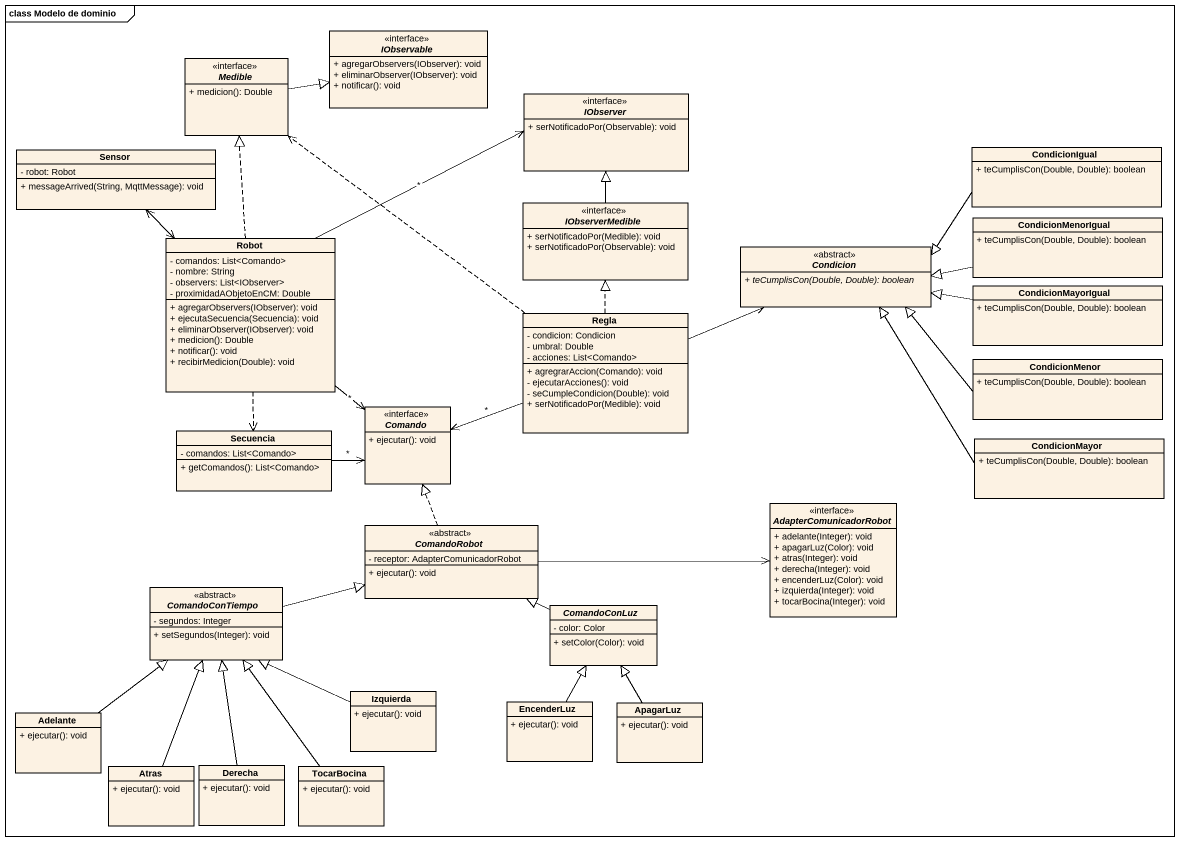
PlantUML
@startuml
mainframe class Modelo de dominio
hide circle
hide empty members
skinparam classAttributeIconSize 0
interface IObservable <<interface>> {
  + agregarObservers(IObserver): void
  + eliminarObserver(IObserver): void
  + notificar(): void
}
interface Medible <<interface>> {
  + medicion(): Double
}
interface IObserver <<interface>> {
  + serNotificadoPor(Observable): void
}
class Sensor {
  - robot: Robot
  + messageArrived(String, MqttMessage): void
}
class CondicionIgual {
  + teCumplisCon(Double, Double): boolean
}
interface IObserverMedible <<interface>> {
  + serNotificadoPor(Medible): void
  + serNotificadoPor(Observable): void
}
class CondicionMenorIgual {
  + teCumplisCon(Double, Double): boolean
}
class Robot {
  - comandos: List<Comando>
  - nombre: String
  - observers: List<IObserver>
  - proximidadAObjetoEnCM: Double
  + agregarObservers(IObserver): void
  + ejecutaSecuencia(Secuencia): void
  + eliminarObserver(IObserver): void
  + medicion(): Double
  + notificar(): void
  + recibirMedicion(Double): void
}
abstract class Condicion <<abstract>> {
  {abstract} + teCumplisCon(Double, Double): boolean
}
class CondicionMayorIgual {
  + teCumplisCon(Double, Double): boolean
}
class Regla {
  - condicion: Condicion
  - umbral: Double
  - acciones: List<Comando>
  + agregrarAccion(Comando): void
  - ejecutarAcciones(): void
  - seCumpleCondicion(Double): void
  + serNotificadoPor(Medible): void
}
class CondicionMenor {
  + teCumplisCon(Double, Double): boolean
}
interface Comando <<interface>> {
  + ejecutar(): void
}
class Secuencia {
  - comandos: List<Comando>
  + getComandos(): List<Comando>
}
class CondicionMayor {
  + teCumplisCon(Double, Double): boolean
}
interface AdapterComunicadorRobot <<interface>> {
  + adelante(Integer): void
  + apagarLuz(Color): void
  + atras(Integer): void
  + derecha(Integer): void
  + encenderLuz(Color): void
  + izquierda(Integer): void
  + tocarBocina(Integer): void
}
abstract class ComandoRobot <<abstract>> {
  - receptor: AdapterComunicadorRobot
  + ejecutar(): void
}
abstract class ComandoConTiempo <<abstract>> {
  - segundos: Integer
  + setSegundos(Integer): void
}
abstract class ComandoConLuz {
  - color: Color
  + setColor(Color): void
}
class Izquierda {
  + ejecutar(): void
}
class Adelante {
  + ejecutar(): void
}
class EncenderLuz {
  + ejecutar(): void
}
class ApagarLuz {
  + ejecutar(): void
}
class Atras {
  + ejecutar(): void
}
class Derecha {
  + ejecutar(): void
}
class TocarBocina {
  + ejecutar(): void
}
Medible -right-|> IObservable
CondicionIgual -left-|> Condicion
IObserverMedible -up-|> IObserver
CondicionMenorIgual -left-|> Condicion
Robot .up.|> Medible
Robot -right-> IObserver : *
Robot <-up-> Sensor
Robot --> Comando : *
Robot ..> Secuencia
CondicionMayorIgual -left-|> Condicion
Regla .up.> Medible
Regla .up.|> IObserverMedible
Regla -right-> Condicion
Regla -left-> Comando : *
CondicionMenor -left-|> Condicion
Secuencia -right-> Comando : *
CondicionMayor -up-|> Condicion
ComandoRobot .up.|> Comando
ComandoRobot -right-> AdapterComunicadorRobot
ComandoConTiempo -right-|> ComandoRobot
ComandoConLuz -left-|> ComandoRobot
Izquierda -left-|> ComandoConTiempo
Adelante -up-|> ComandoConTiempo
EncenderLuz -up-|> ComandoConLuz
ApagarLuz -up-|> ComandoConLuz
Atras -up-|> ComandoConTiempo
Derecha -up-|> ComandoConTiempo
TocarBocina -up-|> ComandoConTiempo
@enduml
